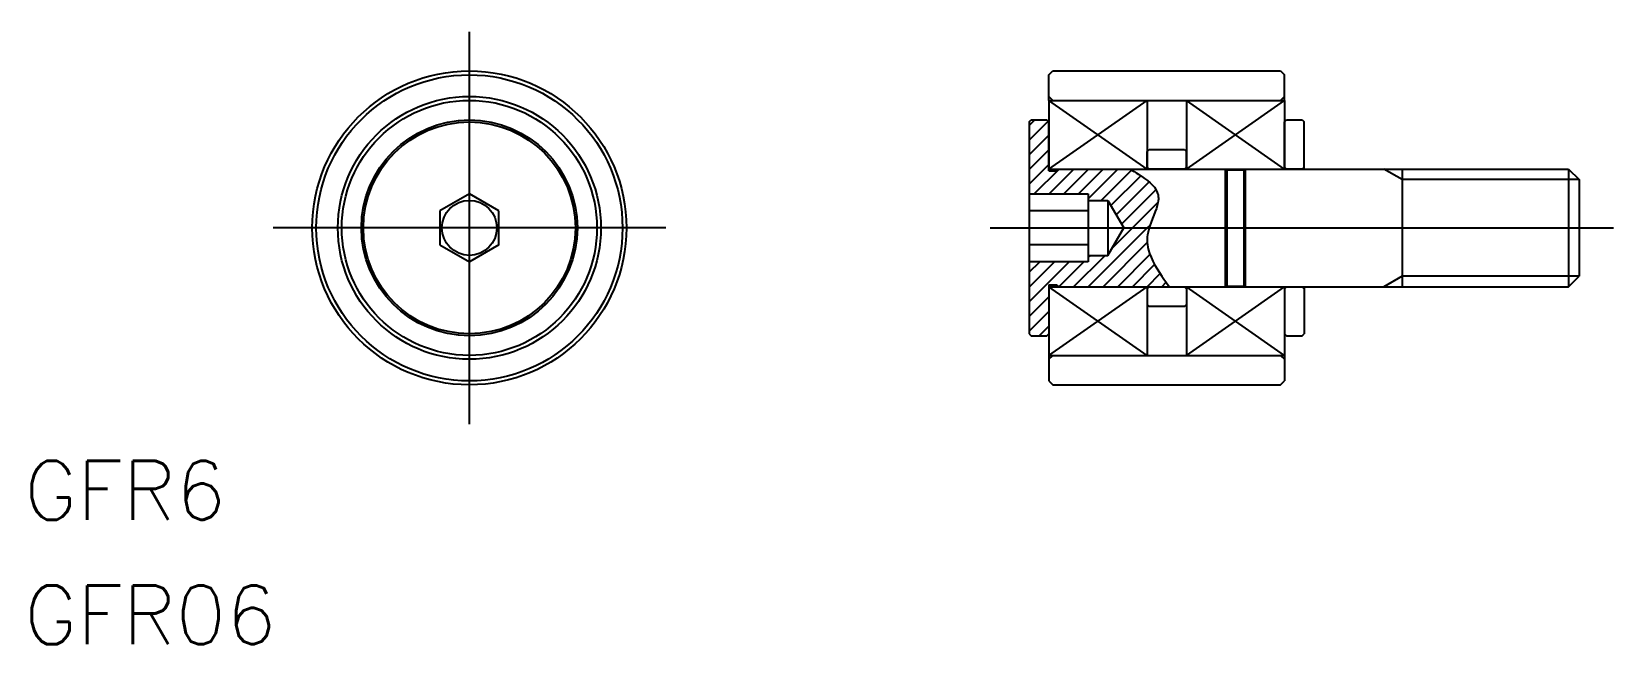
# Model space of a CAD drawing. Extents: x -22.3 to 58.5, y -21.2 to 10.
import ezdxf

# ---------------------------------------------------------------- set-up
doc = ezdxf.new("R2010")
doc.units = 0
doc.linetypes.add('CENTER', pattern=[50.8, 31.75, -6.35, 6.35, -6.35])
doc.layers.get('0').update_dxf_attribs({"linetype": 'CONTINUOUS'})
doc.layers.add('CENTER', color=1, linetype='CENTER')
doc.styles.get("Standard").update_dxf_attribs({"font": 'txt.shx', "height": 3, "bigfont": 'bigfont.shx'})

msp = doc.modelspace()

# ---------------------------------------------------------------- linework, layer by layer
at = {"color": 7, "linetype": 'CONTINUOUS'}
for p, q in [((29.52, 7.8), (29.72, 8)), ((29.52, 6.5), (29.52, 7.8)), ((29.72, 8), (41.32, 8)), ((41.32, 8), (41.52, 7.8)), ((41.52, 6.5), (41.52, 7.8)), ((29.52, 6.7), (29.72, 6.5)), ((29.52, 6.5), (29.52, 3)), ((29.52, 6.5), (34.52, 6.5)), ((29.72, 6.5), (41.32, 6.5)), ((34.52, 6.5), (34.52, 3)), ((36.52, 6.5), (41.52, 6.5)), ((36.52, 6.5), (36.52, 3)), ((41.32, 6.5), (41.52, 6.7)), ((41.52, 6.5), (41.52, 3)), ((28.52, 5.4), (28.62, 5.5)), ((28.52, 5.4), (28.52, -5.4)), ((28.62, 5.5), (29.42, 5.5)), ((29.42, 5.5), (29.52, 5.4)), ((29.52, 2.9), (29.52, 5.4)), ((41.52, 5.4), (41.62, 5.5)), ((41.52, 3), (41.52, 5.4)), ((41.62, 5.5), (42.42, 5.5)), ((42.42, 5.5), (42.52, 5.4)), ((42.52, 3), (42.52, 5.4)), ((34.52, 3.9), (34.62, 4)), ((34.52, 3), (34.52, 3.9)), ((34.62, 4), (36.42, 4)), ((36.42, 4), (36.52, 3.9)), ((36.52, 3), (36.52, 3.9)), ((29.52, 3), (34.52, 3)), ((29.52, 2.9), (29.92, 2.9)), ((29.92, 2.9), (30.02, 3)), ((30.02, 3), (38.52, 3)), ((34.52, 3.1), (34.62, 3)), ((36.42, 3), (34.62, 3)), ((36.42, 3), (36.52, 3.1)), ((36.52, 3), (41.52, 3)), ((38.52, -3), (38.52, 3)), ((38.52, 3), (38.58, 2.965)), ((38.58, 2.965), (38.58, -2.965)), ((38.58, 2.965), (39.459, 2.965)), ((39.52, 3), (39.459, 2.965)), ((39.459, -2.965), (39.459, 2.965)), ((39.52, 3), (55.978, 3)), ((39.52, 3), (39.52, -3)), ((41.62, 3), (41.52, 3.1)), ((42.42, 3), (41.62, 3)), ((42.42, 3), (42.52, 3.1)), ((47.52, 3), (47.52, -3)), ((55.978, 3), (55.978, -3)), ((55.978, 3), (56.52, 2.458)), ((56.52, 2.458), (56.52, -2.458)), ((0, 1.732), (-1.5, 0.866)), ((1.5, 0.866), (0, 1.732)), ((28.52, 1.732), (31.52, 1.732)), ((31.52, 1.732), (31.52, -1.732)), ((-1.5, 0.866), (-1.5, -0.866)), ((1.5, -0.866), (1.5, 0.866)), ((31.52, 0.866), (28.52, 0.866)), ((31.52, 1.4), (32.52, 1.4)), ((32.52, 1.4), (32.52, -1.4)), ((32.52, 1.4), (33.328, 0)), ((32.52, -1.4), (33.328, 0)), ((-1.5, -0.866), (0, -1.732)), ((1.5, -0.866), (0, -1.732)), ((31.52, -0.866), (28.52, -0.866)), ((31.52, -1.4), (32.52, -1.4)), ((31.52, -1.732), (28.52, -1.732)), ((29.52, -2.9), (29.52, -5.4)), ((29.52, -2.9), (29.92, -2.9)), ((29.52, -3), (29.52, -6.5)), ((29.52, -3), (34.52, -3)), ((29.92, -2.9), (30.02, -3)), ((30.02, -3), (38.52, -3)), ((34.52, -3), (34.52, -6.5)), ((34.52, -3), (34.52, -3.9)), ((34.52, -3.1), (34.62, -3)), ((34.62, -3), (36.42, -3)), ((36.42, -3), (36.52, -3.1)), ((36.52, -3), (41.52, -3)), ((36.52, -3), (36.52, -6.5)), ((36.52, -3), (36.52, -3.9)), ((38.52, -3), (38.58, -2.965)), ((38.58, -2.965), (39.459, -2.965)), ((39.52, -3), (39.459, -2.965)), ((39.52, -3), (55.978, -3)), ((41.52, -3), (41.52, -6.5)), ((41.52, -3), (41.52, -5.4)), ((41.52, -3.1), (41.62, -3)), ((41.62, -3), (42.42, -3)), ((42.42, -3), (42.52, -3.1)), ((42.52, -3), (42.52, -5.4)), ((55.978, -3), (56.52, -2.458)), ((34.52, -3.9), (34.62, -4)), ((36.42, -4), (34.62, -4)), ((36.42, -4), (36.52, -3.9)), ((28.52, -5.4), (28.62, -5.5)), ((28.62, -5.5), (29.42, -5.5)), ((29.42, -5.5), (29.52, -5.4)), ((41.52, -5.4), (41.62, -5.5)), ((41.62, -5.5), (42.42, -5.5)), ((42.42, -5.5), (42.52, -5.4)), ((29.52, -6.5), (34.52, -6.5)), ((29.52, -6.5), (29.52, -7.8)), ((29.52, -6.7), (29.72, -6.5)), ((29.72, -6.5), (41.32, -6.5)), ((36.52, -6.5), (41.52, -6.5)), ((41.32, -6.5), (41.52, -6.7)), ((41.52, -6.5), (41.52, -7.8)), ((29.52, -7.8), (29.72, -8)), ((29.72, -8), (41.32, -8)), ((41.32, -8), (41.52, -7.8))]:
    msp.add_line(p, q, dxfattribs=at)
at = {"color": 3, "linetype": 'CONTINUOUS'}
for p, q in [((34.52, 3), (29.52, 6.5)), ((29.52, 3), (34.52, 6.5)), ((41.52, 3), (36.52, 6.5)), ((36.52, 3), (41.52, 6.5)), ((28.52, 5.218), (28.802, 5.5)), ((28.52, 4.469), (29.485, 5.435)), ((28.52, 3.721), (29.52, 4.721)), ((28.52, 2.973), (29.52, 3.973)), ((28.52, 2.224), (29.52, 3.224)), ((28.776, 1.732), (30.044, 3)), ((29.524, 1.732), (30.792, 3)), ((30.273, 1.732), (31.541, 3)), ((31.021, 1.732), (32.289, 3)), ((31.52, 1.483), (33.037, 3)), ((32.186, 1.4), (33.729, 2.943)), ((32.671, 1.137), (34.194, 2.66)), ((33.632, 3), (33.646, 2.992)), ((33.646, 2.992), (33.689, 2.966)), ((33.689, 2.966), (33.759, 2.925)), ((33.759, 2.925), (33.854, 2.869)), ((33.854, 2.869), (33.97, 2.8)), ((33.97, 2.8), (34.103, 2.718)), ((34.103, 2.718), (34.247, 2.625)), ((34.247, 2.625), (34.395, 2.523)), ((34.395, 2.523), (34.539, 2.415)), ((47.52, 2.458), (46.582, 3)), ((56.52, 2.458), (47.52, 2.458)), ((32.945, 0.663), (34.624, 2.342)), ((33.219, 0.189), (34.973, 1.942)), ((34.539, 2.415), (34.673, 2.301)), ((34.673, 2.301), (34.791, 2.185)), ((34.791, 2.185), (34.889, 2.069)), ((34.889, 2.069), (34.965, 1.957)), ((34.965, 1.957), (35.019, 1.853)), ((35.019, 1.853), (35.055, 1.76)), ((35.055, 1.76), (35.076, 1.683)), ((35.076, 1.683), (35.086, 1.625)), ((35.086, 1.625), (35.09, 1.589)), ((33.779, 0), (35.073, 1.294)), ((34.935, 0.83), (34.866, 0.653)), ((34.993, 0.995), (34.935, 0.83)), ((35.039, 1.144), (34.993, 0.995)), ((35.07, 1.274), (35.039, 1.144)), ((35.087, 1.382), (35.07, 1.274)), ((35.094, 1.467), (35.087, 1.382)), ((35.09, 1.589), (35.091, 1.577)), ((35.091, 1.577), (35.092, 1.565)), ((35.092, 1.565), (35.094, 1.528)), ((35.094, 1.528), (35.094, 1.467)), ((31.527, -3), (34.527, 0)), ((32.712, -1.067), (33.779, 0)), ((34.527, 0), (34.673, 0.145)), ((34.659, 0.106), (34.607, -0.063)), ((34.722, 0.286), (34.659, 0.106)), ((34.793, 0.47), (34.722, 0.286)), ((34.866, 0.653), (34.793, 0.47)), ((32.276, -3), (34.524, -0.751)), ((34.522, -0.535), (34.52, -0.583)), ((34.52, -0.583), (34.52, -0.599)), ((34.52, -0.599), (34.52, -0.616)), ((34.52, -0.616), (34.52, -0.664)), ((34.52, -0.664), (34.523, -0.743)), ((34.529, -0.456), (34.522, -0.535)), ((34.523, -0.743), (34.534, -0.851)), ((34.543, -0.349), (34.529, -0.456)), ((34.568, -0.216), (34.543, -0.349)), ((34.607, -0.063), (34.568, -0.216)), ((30.779, -3), (32.379, -1.4)), ((31.52, -1.511), (31.631, -1.4)), ((33.024, -3), (34.666, -1.358)), ((34.534, -0.851), (34.556, -0.984)), ((34.556, -0.984), (34.593, -1.14)), ((34.593, -1.14), (34.649, -1.314)), ((34.649, -1.314), (34.723, -1.501)), ((34.723, -1.501), (34.815, -1.697)), ((28.52, -2.266), (29.054, -1.732)), ((28.52, -3.014), (29.802, -1.732)), ((28.52, -3.762), (30.55, -1.732)), ((30.031, -3), (31.299, -1.732)), ((33.772, -3), (34.905, -1.867)), ((34.521, -3), (35.189, -2.332)), ((34.815, -1.697), (34.92, -1.895)), ((34.92, -1.895), (35.036, -2.091)), ((35.036, -2.091), (35.154, -2.279)), ((35.154, -2.279), (35.271, -2.454)), ((34.52, -6.5), (29.52, -3)), ((29.52, -6.5), (34.52, -3)), ((35.269, -3), (35.494, -2.775)), ((35.271, -2.454), (35.379, -2.611)), ((35.379, -2.611), (35.474, -2.746)), ((35.474, -2.746), (35.551, -2.855)), ((35.551, -2.855), (35.608, -2.935)), ((35.608, -2.935), (35.643, -2.984)), ((35.643, -2.984), (35.655, -3)), ((41.52, -6.5), (36.52, -3)), ((36.52, -6.5), (41.52, -3)), ((47.52, -2.458), (46.582, -3)), ((56.52, -2.458), (47.52, -2.458)), ((28.52, -4.511), (29.52, -3.511)), ((28.52, -5.259), (29.52, -4.259)), ((29.027, -5.5), (29.52, -5.008))]:
    msp.add_line(p, q, dxfattribs=at)
at = {"color": 7, "linetype": 'CONTINUOUS'}
for radius in [8, 7.8, 6.7, 6.5, 5.5, 5.4, 1.4]:
    msp.add_circle((0, 0), radius, dxfattribs=at)
at = {"layer": 'CENTER', "color": 1, "linetype": 'CENTER'}
for p, q in [((0, -10), (0, 10)), ((10, 0), (-10, 0)), ((26.52, 0), (58.52, 0))]:
    msp.add_line(p, q, dxfattribs=at)

# ---------------------------------------------------------------- texts
at = {"color": 7, "linetype": 'CONTINUOUS'}
for s, p in [('GFR6', (-22.678, -14.881)), ('GFR06', (-22.678, -21.227))]:
    msp.add_text(s, height=3, dxfattribs=at).set_placement(p)

doc.saveas('drawing.dxf')
